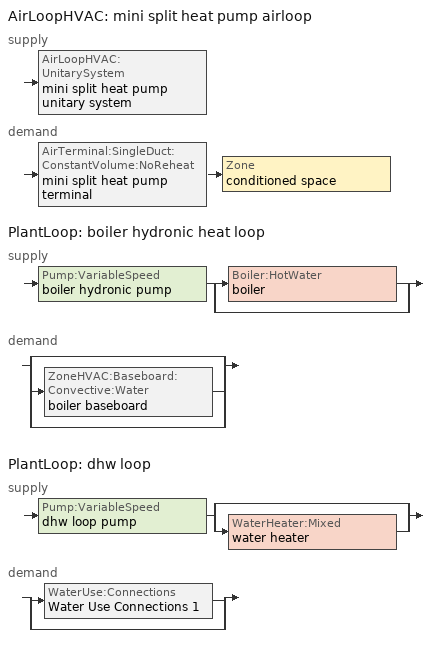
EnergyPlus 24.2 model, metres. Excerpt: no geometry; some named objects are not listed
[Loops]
AirLoopHVAC 'mini split heat pump airloop'
 supply: AirLoopHVAC:UnitarySystem 'mini split heat pump unitary system'
 demand: AirTerminal:SingleDuct:ConstantVolume:NoReheat 'mini split heat pump terminal' > Zone 'conditioned space'
PlantLoop 'boiler hydronic heat loop'
 supply: Pump:VariableSpeed 'boiler hydronic pump' > split
  | Boiler:HotWater 'boiler'
  | bypass
 demand: split
  | bypass
  | ZoneHVAC:Baseboard:Convective:Water 'boiler baseboard'
  | bypass
PlantLoop 'dhw loop'
 supply: Pump:VariableSpeed 'dhw loop pump' > split
  | bypass
  | WaterHeater:Mixed 'water heater'
 demand: split
  | WaterUse:Connections 'Water Use Connections 1'
  | bypass
[ZoneControl:Thermostat]
conditioned space Thermostat: Zone or ZoneList=conditioned space; Control Type Schedule=conditioned space Thermostat Schedule; Control 1=conditioned space temperature setpoint; Temperature Difference Between Cutout And Setpoint {deltaC}=0
[ThermostatSetpoint:DualSetpoint]
conditioned space temperature setpoint: Heating Setpoint Temperature Schedule=heating setpoint; Cooling Setpoint Temperature Schedule=cooling setpoint
[AirLoopHVAC:UnitarySystem] Control Type=Load; Controlling Zone or Thermostat Location=conditioned space; Dehumidification Control Type=None; Availability Schedule=Always On Discrete; Fan Placement=BlowThrough; DX Heating Coil Sizing Ratio=1; Use DOAS DX Cooling Coil=No; Minimum Supply Air Temperature {C}=2; Latent Load Control=SensibleOnlyLoadControl; Heating Supply Air Flow Rate Method=SupplyAirFlowRate; No Load Supply Air Flow Rate Method=SupplyAirFlowRate; No Load Supply Air Flow Rate {m3/s}=0; No Load Supply Air Flow Rate Control Set To Low Speed=Yes; Maximum Supply Air Temperature {C}=48.8889; Maximum Outdoor Dry-Bulb Temperature for Supplemental Heater Operation {C}=21; Ancillary On-Cycle Electric Power {W}=0; Ancillary Off-Cycle Electric Power {W}=0
Name | Supply Fan | Supply Air Fan Operating Mode Schedule | Heating Coil | Cooling Supply Air Flow Rate Method | Heating Supply Air Flow Rate {m3/s} | Cooling Coil | Cooling Supply Air Flow Rate {m3/s} | Design Specification Multispeed Object
unit heater unitary system | unit heater supply fan | unit heater auto fan schedule | unit heater htg coil | None | 0.00141584
mini split heat pump unitary system | mini split heat pump supply fan | mini split heat pump auto fan schedule | mini split heat pump htg coil | SupplyAirFlowRate | 0.37567 | mini split heat pump clg coil | 0.37567 | Unitary System Performance Multispeed 1
[Fan:SystemModel] Availability Schedule=Always On Discrete; Speed Control Method=Discrete; Electric Power Minimum Flow Rate Fraction=0.2; Design Pressure Rise {Pa}=500; Motor Efficiency=1; Motor In Air Stream Fraction=1; Design Electric Power Consumption {W}=Autosize; Design Power Sizing Method=PowerPerFlow; Electric Power Per Unit Flow Rate Per Unit Pressure {W/((m3/s)-Pa)}=1.66667; Fan Total Efficiency=0.7; Motor Loss Radiative Fraction=0
Name | Design Maximum Air Flow Rate {m3/s} | Electric Power Per Unit Flow Rate {W/(m3/s)} | Number of Speeds | Speed Flow Fraction 1 | Speed Electric Power Fraction 1 | Speed Flow Fraction 2 | Speed Electric Power Fraction 2 | Speed Flow Fraction 3 | Speed Electric Power Fraction 3 | Speed Flow Fraction 4 | Speed Electric Power Fraction 4
unit heater supply fan | 0.00141584 | 1e-06 | 1 | 1 | 1
mini split heat pump supply fan | 0.462648 | 148.322 | 4 | 0.20706 | 0.00888 | 0.252 | 0.016 | 0.812 | 0.53539 | 1 | 1
[Coil:Heating:Fuel]
unit heater htg coil: Availability Schedule=Always On Discrete; Fuel Type=OtherFuel1; Burner Efficiency=0.3; Nominal Capacity {W}=0.293071; On Cycle Parasitic Electric Load {W}=0; Off Cycle Parasitic Fuel Load {W}=0
[ZoneHVAC:Baseboard:Convective:Water]
boiler baseboard: Availability Schedule=Always On Discrete; Heating Design Capacity Method=HeatingDesignCapacity; Heating Design Capacity {W}=10834.8; Heating Design Capacity Per Floor Area {W/m2}=0; Fraction of Autosized Heating Design Capacity=0.8; U-Factor Times Area Value {W/K}=780.108; Maximum Water Flow Rate {m3/s}=0.000466743; Convergence Tolerance=0.001
[AirTerminal:SingleDuct:ConstantVolume:NoReheat]
mini split heat pump terminal: Availability Schedule=Always On Discrete; Maximum Air Flow Rate {m3/s}=0.37567
[Zone equipment]
conditioned space: unit heater unitary system, boiler baseboard, mini split heat pump terminal
[AirLoopHVAC]
mini split heat pump airloop: Design Supply Air Flow Rate {m3/s}=0.37567; Design Return Air Flow Fraction of Supply Air Flow=1
[Sizing:System]
mini split heat pump airloop: Type of Load to Size On=Sensible; Design Outdoor Air Flow Rate {m3/s}=Autosize; Central Heating Maximum System Air Flow Ratio=0.3; Preheat Design Temperature {C}=7; Preheat Design Humidity Ratio {kgWater/kgDryAir}=0.008; Precool Design Temperature {C}=12.8; Precool Design Humidity Ratio {kgWater/kgDryAir}=0.008; Central Cooling Design Supply Air Temperature {C}=12.8; Central Heating Design Supply Air Temperature {C}=16.7; Type of Zone Sum to Use=NonCoincident; 100% Outdoor Air in Cooling=Yes; 100% Outdoor Air in Heating=Yes; Central Cooling Design Supply Air Humidity Ratio {kgWater/kgDryAir}=0.0085; Central Heating Design Supply Air Humidity Ratio {kgWater/kgDryAir}=0.008; Cooling Supply Air Flow Rate Method=DesignDay; Cooling Supply Air Flow Rate {m3/s}=0; Cooling Supply Air Flow Rate Per Floor Area {m3/s-m2}=0.00996765; Cooling Fraction of Autosized Cooling Supply Air Flow Rate=1; Cooling Supply Air Flow Rate Per Unit Cooling Capacity {m3/s-W}=3.94755e-05; Heating Supply Air Flow Rate Method=DesignDay; Heating Supply Air Flow Rate {m3/s}=0; Heating Supply Air Flow Rate Per Floor Area {m3/s-m2}=0.00996765; Heating Fraction of Autosized Heating Supply Air Flow Rate=1; Heating Fraction of Autosized Cooling Supply Air Flow Rate=1; Heating Supply Air Flow Rate Per Unit Heating Capacity {m3/s-W}=3.15882e-05; System Outdoor Air Method=ZoneSum; Zone Maximum Outdoor Air Fraction=1; Cooling Design Capacity Method=CoolingDesignCapacity; Cooling Design Capacity {W}=Autosize; Cooling Design Capacity Per Floor Area {W/m2}=234.7; Fraction of Autosized Cooling Design Capacity=1; Heating Design Capacity Method=HeatingDesignCapacity; Heating Design Capacity {W}=Autosize; Heating Design Capacity Per Floor Area {W/m2}=157; Fraction of Autosized Heating Design Capacity=1; Central Cooling Capacity Control Method=OnOff; Occupant Diversity=Autosize
[AvailabilityManager:Scheduled]
mini split heat pump airloop Availability Manager: Schedule=Always On Discrete
[Coil:Heating:DX:MultiSpeed]
mini split heat pump htg coil: Availability Schedule=Always On Discrete; Minimum Outdoor Dry-Bulb Temperature for Compressor Operation {C}=-15; Crankcase Heater Capacity {W}=50; Maximum Outdoor Dry-Bulb Temperature for Crankcase Heater Operation {C}=10; Defrost Energy Input Ratio Function of Temperature Curve=Defrosteir; Maximum Outdoor Dry-Bulb Temperature for Defrost Operation {C}=4.44444; Defrost Strategy=ReverseCycle; Defrost Control=Timed; Defrost Time Period Fraction=0.058333; Resistive Defrost Heater Capacity {W}=AutoSize; Apply Part Load Fraction to Speeds Greater than 1=No; Fuel Type=Electricity; Region number for Calculating HSPF=4; Number of Speeds=2; Speed Gross Rated Heating Capacity 1 {W}=2171.32; Speed Gross Rated Heating COP 1 {W/W}=4.56431; Speed Rated Air Flow Rate 1 {m3/s}=0.116612; Speed Rated Supply Air Fan Power Per Volume Flow Rate 2017 1 {W/(m3/s)}=773.3; Speed Rated Supply Air Fan Power Per Volume Flow Rate 2023 1 {W/(m3/s)}=934.4; Speed Heating Capacity Function of Temperature Curve Name 1=Heat-CAP-fT1; Speed Heating Capacity Function of Flow Fraction Curve Name 1=Heat-CAP-fFF1; Speed Energy Input Ratio Function of Temperature Curve Name 1=Heat-EIR-fT1; Speed Energy Input Ratio Function of Flow Fraction Curve Name 1=Heat-EIR-fFF1; Speed Part Load Fraction Correlation Curve Name 1=Heat-PLF-fPLR1; Speed Rated Waste Heat Fraction of Power Input 1=0.2; Speed Waste Heat Function of Temperature Curve Name 1=ConstantBiquadratic 1; Speed Gross Rated Heating Capacity 2 {W}=8552.05; Speed Gross Rated Heating COP 2 {W/W}=3.22472; Speed Rated Air Flow Rate 2 {m3/s}=0.462744; Speed Rated Supply Air Fan Power Per Volume Flow Rate 2017 2 {W/(m3/s)}=773.3; Speed Rated Supply Air Fan Power Per Volume Flow Rate 2023 2 {W/(m3/s)}=934.4; Speed Heating Capacity Function of Temperature Curve Name 2=Heat-CAP-fT2; Speed Heating Capacity Function of Flow Fraction Curve Name 2=Heat-CAP-fFF2; Speed Energy Input Ratio Function of Temperature Curve Name 2=Heat-EIR-fT2; Speed Energy Input Ratio Function of Flow Fraction Curve Name 2=Heat-EIR-fFF2; Speed Part Load Fraction Correlation Curve Name 2=Heat-PLF-fPLR2; Speed Rated Waste Heat Fraction of Power Input 2=0.2; Speed Waste Heat Function of Temperature Curve Name 2=ConstantBiquadratic 1
[Coil:Cooling:DX:MultiSpeed]
mini split heat pump clg coil: Availability Schedule=Always On Discrete; Condenser Type=AirCooled; Minimum Outdoor Dry-Bulb Temperature for Compressor Operation {C}=-25; Apply Part Load Fraction to Speeds Greater than 1=No; Apply Latent Degradation to Speeds Greater than 1=No; Crankcase Heater Capacity {W}=50; Maximum Outdoor Dry-Bulb Temperature for Crankcase Heater Operation {C}=10; Basin Heater Capacity {W/K}=0; Basin Heater Setpoint Temperature {C}=2; Fuel Type=Electricity; Number of Speeds=2; Speed Gross Rated Total Cooling Capacity 1 {W}=1785.62; Speed Gross Rated Sensible Heat Ratio 1=0.806404; Speed Gross Rated Cooling COP 1 {W/W}=4.53295; Speed Rated Air Flow Rate 1 {m3/s}=0.0958163; Speed Rated Evaporator Fan Power Per Volume Flow Rate 2017 1 {W/(m3/s)}=773.3; Speed Rated Evaporator Fan Power Per Volume Flow Rate 2023 1 {W/(m3/s)}=934.4; Speed Total Cooling Capacity Function of Temperature Curve Name 1=Cool-CAP-fT1; Speed Total Cooling Capacity Function of Flow Fraction Curve Name 1=Cool-CAP-fFF1; Speed Energy Input Ratio Function of Temperature Curve Name 1=Cool-EIR-fT1; Speed Energy Input Ratio Function of Flow Fraction Curve Name 1=Cool-EIR-fFF1; Speed Part Load Fraction Correlation Curve Name 1=Cool-PLF-fPLR1; Speed Nominal Time for Condensate Removal to Begin 1 {s}=1000; Speed Ratio of Initial Moisture Evaporation Rate and Steady State Latent Capacity 1=1.5; Speed Maximum Cycling Rate 1 {cycles/hr}=3; Speed Latent Capacity Time Constant 1 {s}=45; Speed Rated Waste Heat Fraction of Power Input 1=0.2; Speed Waste Heat Function of Temperature Curve Name 1=ConstantBiquadratic; Speed Evaporative Condenser Effectiveness 1=0.9; Speed Evaporative Condenser Air Flow Rate 1 {m3/s}=AutoSize; Speed Rated Evaporative Condenser Pump Power Consumption 1 {W}=AutoSize; Speed Gross Rated Total Cooling Capacity 2 {W}=7036.75; Speed Gross Rated Sensible Heat Ratio 2=0.759942; Speed Gross Rated Cooling COP 2 {W/W}=3.26937; Speed Rated Air Flow Rate 2 {m3/s}=0.375749; Speed Rated Evaporator Fan Power Per Volume Flow Rate 2017 2 {W/(m3/s)}=773.3; Speed Rated Evaporator Fan Power Per Volume Flow Rate 2023 2 {W/(m3/s)}=934.4; Speed Total Cooling Capacity Function of Temperature Curve Name 2=Cool-CAP-fT2; Speed Total Cooling Capacity Function of Flow Fraction Curve Name 2=Cool-CAP-fFF2; Speed Energy Input Ratio Function of Temperature Curve Name 2=Cool-EIR-fT2; Speed Energy Input Ratio Function of Flow Fraction Curve Name 2=Cool-EIR-fFF2; Speed Part Load Fraction Correlation Curve Name 2=Cool-PLF-fPLR2; Speed Nominal Time for Condensate Removal to Begin 2 {s}=1000; Speed Ratio of Initial Moisture Evaporation Rate and Steady State Latent Capacity 2=1.5; Speed Maximum Cycling Rate 2 {cycles/hr}=3; Speed Latent Capacity Time Constant 2 {s}=45; Speed Rated Waste Heat Fraction of Power Input 2=0.2; Speed Waste Heat Function of Temperature Curve Name 2=ConstantBiquadratic; Speed Evaporative Condenser Effectiveness 2=0.9; Speed Evaporative Condenser Air Flow Rate 2 {m3/s}=AutoSize; Speed Rated Evaporative Condenser Pump Power Consumption 2 {W}=AutoSize
[UnitarySystemPerformance:Multispeed]
Unitary System Performance Multispeed 1: Number of Speeds for Heating=2; Number of Speeds for Cooling=2; Single Mode Operation=No; No Load Supply Air Flow Rate Ratio=1; Heating Speed Supply Air Flow Ratio 1=0.310345; Cooling Speed Supply Air Flow Ratio 1=0.255; Heating Speed Supply Air Flow Ratio 2=1.23153; Cooling Speed Supply Air Flow Ratio 2=1
[PlantLoop] Fluid Type=Water; Maximum Loop Temperature {C}=100; Minimum Loop Temperature {C}=0; Minimum Loop Flow Rate {m3/s}=0; Load Distribution Scheme=Optimal; Plant Loop Demand Calculation Scheme=SingleSetpoint; Common Pipe Simulation=None
Name | Plant Equipment Operation Scheme | Maximum Loop Flow Rate {m3/s} | Plant Loop Volume {m3}
boiler hydronic heat loop | boiler hydronic heat loop Operation Schemes | Autosize | Autocalculate
dhw loop | dhw loop Operation Schemes | 0.01 | 0.003
[Sizing:Plant] Loop Type=Heating; Sizing Option=NonCoincident; Zone Timesteps in Averaging Window=1; Coincident Sizing Factor Mode=None
Name | Design Loop Exit Temperature {C} | Loop Design Temperature Difference {deltaC}
boiler hydronic heat loop | 82.2222 | 11.1111
dhw loop | 56 | 5.55556
[Pump:VariableSpeed] Motor Efficiency=0.85; Fraction of Motor Inefficiencies to Fluid Stream=0; Coefficient 1 of the Part Load Performance Curve=0; Coefficient 2 of the Part Load Performance Curve=1; Coefficient 3 of the Part Load Performance Curve=0; Coefficient 4 of the Part Load Performance Curve=0; Design Minimum Flow Rate {m3/s}=0; Pump Control Type=Intermittent; Skin Loss Radiative Fraction=0.5; Design Power Sizing Method=PowerPerFlowPerPressure; Design Electric Power per Unit Flow Rate {W/(m3/s)}=348701.1; Design Shaft Power per Unit Flow Rate per Unit Head {W/((m3/s)-Pa)}=1.28205; Design Minimum Flow Rate Fraction=0
Name | Design Maximum Flow Rate {m3/s} | Design Pump Head {Pa} | Design Power Consumption {W}
boiler hydronic pump | 3.75e-05 | 20000 | 1
dhw loop pump | 0.01 | 1 | 0
[Boiler:HotWater]
boiler: Fuel Type=FuelOilNo2; Nominal Capacity {W}=10834.8; Nominal Thermal Efficiency=0.83; Efficiency Curve Temperature Evaluation Variable=LeavingBoiler; Normalized Boiler Efficiency Curve=NonCondensingBoilerEff; Design Water Flow Rate {m3/s}=Autosize; Minimum Part Load Ratio=0; Maximum Part Load Ratio=1; Optimum Part Load Ratio=1; Water Outlet Upper Temperature Limit {C}=99.9; Boiler Flow Mode=LeavingSetpointModulated; On Cycle Parasitic Electric Load {W}=0; Sizing Factor=1; Off Cycle Parasitic Fuel Load {W}=0
[SetpointManager:Scheduled] Control Variable=Temperature
Name | Schedule
boiler hydronic heat loop setpoint manager | boiler hydronic heat supply setpoint
Setpoint Manager Scheduled 1 | dhw temp
[PlantEquipmentOperationSchemes] Control Scheme Object Type 1=PlantEquipmentOperation:HeatingLoad; Control Scheme Schedule Name 1=Always On Discrete
Name | Control Scheme Name 1
boiler hydronic heat loop Operation Schemes | boiler hydronic heat loop Heating Operation Scheme
dhw loop Operation Schemes | dhw loop Heating Operation Scheme
[PlantEquipmentOperation:HeatingLoad] Load Range Lower Limit 1 {W}=0; Load Range Upper Limit 1 {W}=1000000000
Name | Range Equipment List Name 1
boiler hydronic heat loop Heating Operation Scheme | boiler hydronic heat loop Heating Equipment List
dhw loop Heating Operation Scheme | dhw loop Heating Equipment List
[PlantEquipmentList]
boiler hydronic heat loop Heating Equipment List: Boiler:HotWater, boiler
dhw loop Heating Equipment List: WaterHeater:Mixed, water heater
[WaterHeater:Mixed]
water heater: Tank Volume {m3}=0.107884; Setpoint Temperature Schedule=water heater setpoint; Deadband Temperature Difference {deltaC}=2; Maximum Temperature Limit {C}=99; Heater Control Type=Cycle; Heater Maximum Capacity {W}=10550.6; Heater Minimum Capacity {W}=0; Heater Ignition Minimum Flow Rate {m3/s}=0; Heater Ignition Delay {s}=0; Heater Fuel Type=FuelOilNo2; Heater Thermal Efficiency=0.763734; Off Cycle Parasitic Fuel Consumption Rate {W}=0; Off Cycle Parasitic Fuel Type=Electricity; Off Cycle Parasitic Heat Fraction to Tank=0; On Cycle Parasitic Fuel Consumption Rate {W}=0; On Cycle Parasitic Fuel Type=Electricity; On Cycle Parasitic Heat Fraction to Tank=0; Ambient Temperature Indicator=Zone; Ambient Temperature Zone=conditioned space; Off Cycle Loss Coefficient to Ambient Temperature {W/K}=5.5578; Off Cycle Loss Fraction to Zone=0.64; On Cycle Loss Coefficient to Ambient Temperature {W/K}=5.5578; On Cycle Loss Fraction to Zone=1; Use Side Effectiveness=1; Source Side Effectiveness=1; Use Side Design Flow Rate {m3/s}=Autosize; Source Side Design Flow Rate {m3/s}=Autosize; Indirect Water Heating Recovery Time {hr}=1.5; Source Side Flow Control Mode=IndirectHeatPrimarySetpoint
[WaterHeater:Sizing]
water heater: Design Mode=PeakDraw; Time Storage Can Meet Peak Draw {hr}=0.538503; Time for Tank Recovery {hr}=0; Nominal Tank Volume for Autosizing Plant Connections {m3}=1
[WaterUse:Connections]
Water Use Connections 1: Drain Water Heat Exchanger Type=None; Drain Water Heat Exchanger Destination=Plant; Water Use Equipment Name 1=dhw fixtures; Water Use Equipment Name 2=dhw distribution waste; Water Use Equipment Name 3=clothes washer; Water Use Equipment Name 4=dishwasher
[WaterUse:Equipment]
Name | Peak Flow Rate {m3/s} | Flow Rate Fraction Schedule | Target Temperature Schedule
dhw fixtures | 4.46098e-06 | dhw fixtures schedule | mixed water temperature schedule
dhw distribution waste | 1.35238e-06 | dhw fixtures schedule | mixed water temperature schedule
clothes washer | 9.69919e-07 | clothes washer schedule
dishwasher | 2.90872e-07 | dishwasher schedule
[EnergyManagementSystem:GlobalVariable]
infil_program_Qfan
infil_program_Qinf
mini_split_heat_pump_airloop_Fan_RTF
natural_vent_program_Qnv
natural_vent_program_Qwhf
[EnergyManagementSystem:InternalVariable]
Name | Internal Data Index Key | Internal Data Type
boiler_hydronic_pump_rated_mfr | boiler hydronic pump | Pump Maximum Mass Flow Rate
mini_split_heat_pump_airloop_max_sup_fan_mfr | mini split heat pump supply fan | Fan Maximum Mass Flow Rate
[EnergyManagementSystem:Sensor]
Name | Output:Variable or Output:Meter Index Key | Output:Variable or Output:Meter
airflow_gain | infil flow | Infiltration Sensible Heat Gain Energy
airflow_gain_1 | natural vent flow | Infiltration Sensible Heat Gain Energy
airflow_gain_2 | whole house fan flow | Infiltration Sensible Heat Gain Energy
airflow_loss | infil flow | Infiltration Sensible Heat Loss Energy
airflow_loss_1 | natural vent flow | Infiltration Sensible Heat Loss Energy
airflow_loss_2 | whole house fan flow | Infiltration Sensible Heat Loss Energy
boiler_baseboard_s | boiler baseboard | Baseboard Total Heating Energy
boiler_hydronic_pump_mfr_s | boiler hydronic pump | Pump Mass Flow Rate
boiler_hydronic_pump_s | boiler hydronic pump | Pump Electricity Energy
boiler_plr_s | boiler | Boiler Part Load Ratio
clg_load_cond |  | Cooling:EnergyTransfer:Zone:CONDITIONED SPACE
clg_sp_s; clg_sp_s_1 | cooling setpoint | Schedule Value
clothes_dryer_exhaust_0_sch_s | clothes dryer exhaust 0 schedule | Schedule Value
conditioned_space_clg_unmet_s | conditioned space | Zone Cooling Setpoint Not Met Time
conditioned_space_htg_unmet_s | conditioned space | Zone Heating Setpoint Not Met Time
cool_season | cooling season schedule | Schedule Value
dhw_loss | water heater | Water Heater Heat Loss Energy
dhw_rtf | water heater | Water Heater Runtime Fraction
fridge_tin_s; tin_s; tin_s_1 | conditioned space | Zone Mean Air Temperature
htg_load_cond |  | Heating:EnergyTransfer:Zone:CONDITIONED SPACE
htg_sp_s; htg_sp_s_1 | heating setpoint | Schedule Value
ig_ee_conv | clothes dryer | Electric Equipment Convective Heating Energy
ig_ee_conv_1 | clothes washer | Electric Equipment Convective Heating Energy
ig_ee_conv_2 | cooking range | Electric Equipment Convective Heating Energy
ig_ee_conv_3 | dishwasher | Electric Equipment Convective Heating Energy
ig_ee_conv_4 | fridge | Electric Equipment Convective Heating Energy
ig_ee_conv_5 | misc plug loads | Electric Equipment Convective Heating Energy
ig_ee_conv_6 | whole house fan | Electric Equipment Convective Heating Energy
ig_ee_rad | clothes dryer | Electric Equipment Radiant Heating Energy
ig_ee_rad_1 | clothes washer | Electric Equipment Radiant Heating Energy
ig_ee_rad_2 | cooking range | Electric Equipment Radiant Heating Energy
ig_ee_rad_3 | dishwasher | Electric Equipment Radiant Heating Energy
ig_ee_rad_4 | fridge | Electric Equipment Radiant Heating Energy
ig_ee_rad_5 | misc plug loads | Electric Equipment Radiant Heating Energy
ig_ee_rad_6 | whole house fan | Electric Equipment Radiant Heating Energy
ig_lgt_conv | interior lighting | Lights Convective Heating Energy
ig_lgt_rad | interior lighting | Lights Radiant Heating Energy
ig_lgt_vis | interior lighting | Lights Visible Radiation Heating Energy
ig_oe_conv | clothes dryer 1 | Other Equipment Convective Heating Energy
ig_oe_conv_1 | cooking range 1 | Other Equipment Convective Heating Energy
ig_oe_conv_2 | general water use latent | Other Equipment Convective Heating Energy
ig_oe_conv_3 | general water use sensible | Other Equipment Convective Heating Energy
ig_oe_conv_4 | water heater energy adjustment1 | Other Equipment Convective Heating Energy
ig_oe_rad | clothes dryer 1 | Other Equipment Radiant Heating Energy
ig_oe_rad_1 | cooking range 1 | Other Equipment Radiant Heating Energy
ig_oe_rad_2 | general water use latent | Other Equipment Radiant Heating Energy
ig_oe_rad_3 | general water use sensible | Other Equipment Radiant Heating Energy
ig_oe_rad_4 | water heater energy adjustment1 | Other Equipment Radiant Heating Energy
ig_ppl_conv | occupants | People Convective Heating Energy
ig_ppl_rad | occupants | People Radiant Heating Energy
im_conv | furniture mass conditioned space 1 | Surface Inside Face Convection Heat Gain Energy
im_conv_1 | partition wall mass | Surface Inside Face Convection Heat Gain Energy
im_ig | furniture mass conditioned space 1 | Surface Inside Face Internal Gains Radiation Heat Gain Energy
im_ig_1 | partition wall mass | Surface Inside Face Internal Gains Radiation Heat Gain Energy
im_lgt | furniture mass conditioned space 1 | Surface Inside Face Lights Radiation Heat Gain Energy
im_lgt_1 | partition wall mass | Surface Inside Face Lights Radiation Heat Gain Energy
im_sol | furniture mass conditioned space 1 | Surface Inside Face Solar Radiation Heat Gain Energy
im_sol_1 | partition wall mass | Surface Inside Face Solar Radiation Heat Gain Energy
im_surf | furniture mass conditioned space 1 | Surface Inside Face Net Surface Thermal Radiation Heat Gain Energy
im_surf_1 | partition wall mass | Surface Inside Face Net Surface Thermal Radiation Heat Gain Energy
mini_split_heat_pump_airloop_Fan_RTF_s | mini split heat pump supply fan | Fan Runtime Fraction Speed 1
mini_split_heat_pump_airloop_Fan_RTF_s_1 | mini split heat pump supply fan | Fan Runtime Fraction Speed 2
mini_split_heat_pump_airloop_Fan_RTF_s_2 | mini split heat pump supply fan | Fan Runtime Fraction Speed 3
mini_split_heat_pump_airloop_Fan_RTF_s_3 | mini split heat pump supply fan | Fan Runtime Fraction Speed 4
mini_split_heat_pump_clg_coil_s | mini split heat pump clg coil | Cooling Coil Total Cooling Energy
mini_split_heat_pump_htg_coil_s | mini split heat pump htg coil | Heating Coil Heating Energy
mini_split_heat_pump_supply_fan_s | mini split heat pump supply fan | Fan Electricity Energy
mv_conv | mech vent house fan | Electric Equipment Convective Heating Energy
mv_conv_1 | mech vent house fan cfis | Electric Equipment Convective Heating Energy
mv_conv_2 | mech vent house fan latent load | Other Equipment Convective Heating Energy
mv_conv_3 | mech vent house fan sensible load | Other Equipment Convective Heating Energy
mv_rad | mech vent house fan | Electric Equipment Radiant Heating Energy
mv_rad_1 | mech vent house fan cfis | Electric Equipment Radiant Heating Energy
mv_rad_2 | mech vent house fan latent load | Other Equipment Radiant Heating Energy
mv_rad_3 | mech vent house fan sensible load | Other Equipment Radiant Heating Energy
natural_vent_s | natural vent schedule | Schedule Value
out_pb_s |  | Site Outdoor Air Barometric Pressure
out_wt_s |  | Site Outdoor Air Humidity Ratio
site_vw_s |  | Site Wind Speed
ss_back_out | Window1 | Surface Window Shortwave from Zone Back Out Window Heat Transfer Rate
ss_back_out_1 | Window10 | Surface Window Shortwave from Zone Back Out Window Heat Transfer Rate
ss_back_out_10 | Window2 | Surface Window Shortwave from Zone Back Out Window Heat Transfer Rate
ss_back_out_11 | Window3 | Surface Window Shortwave from Zone Back Out Window Heat Transfer Rate
ss_back_out_12 | Window4 | Surface Window Shortwave from Zone Back Out Window Heat Transfer Rate
ss_back_out_13 | Window6 | Surface Window Shortwave from Zone Back Out Window Heat Transfer Rate
ss_back_out_14 | Window7 | Surface Window Shortwave from Zone Back Out Window Heat Transfer Rate
ss_back_out_15 | Window9 | Surface Window Shortwave from Zone Back Out Window Heat Transfer Rate
ss_back_out_2 | Window11 | Surface Window Shortwave from Zone Back Out Window Heat Transfer Rate
ss_back_out_3 | Window12 | Surface Window Shortwave from Zone Back Out Window Heat Transfer Rate
ss_back_out_4 | Window13 | Surface Window Shortwave from Zone Back Out Window Heat Transfer Rate
ss_back_out_5 | Window14 | Surface Window Shortwave from Zone Back Out Window Heat Transfer Rate
ss_back_out_6 | Window15 | Surface Window Shortwave from Zone Back Out Window Heat Transfer Rate
ss_back_out_7 | Window16 | Surface Window Shortwave from Zone Back Out Window Heat Transfer Rate
ss_back_out_8 | Window17 | Surface Window Shortwave from Zone Back Out Window Heat Transfer Rate
ss_back_out_9 | Window19 | Surface Window Shortwave from Zone Back Out Window Heat Transfer Rate
ss_conv | Door1 | Surface Inside Face Convection Heat Gain Energy
ss_conv_1 | Window1 | Surface Inside Face Convection Heat Gain Energy
ss_conv_10 | Window19 | Surface Inside Face Convection Heat Gain Energy
ss_conv_11 | Window2 | Surface Inside Face Convection Heat Gain Energy
ss_conv_12 | Window3 | Surface Inside Face Convection Heat Gain Energy
ss_conv_13 | Window4 | Surface Inside Face Convection Heat Gain Energy
ss_conv_14 | Window6 | Surface Inside Face Convection Heat Gain Energy
ss_conv_15 | Window7 | Surface Inside Face Convection Heat Gain Energy
ss_conv_16 | Window9 | Surface Inside Face Convection Heat Gain Energy
ss_conv_2 | Window10 | Surface Inside Face Convection Heat Gain Energy
ss_conv_3 | Window11 | Surface Inside Face Convection Heat Gain Energy
ss_conv_4 | Window12 | Surface Inside Face Convection Heat Gain Energy
ss_conv_5 | Window13 | Surface Inside Face Convection Heat Gain Energy
ss_conv_6 | Window14 | Surface Inside Face Convection Heat Gain Energy
ss_conv_7 | Window15 | Surface Inside Face Convection Heat Gain Energy
ss_conv_8 | Window16 | Surface Inside Face Convection Heat Gain Energy
ss_conv_9 | Window17 | Surface Inside Face Convection Heat Gain Energy
ss_ig | Door1 | Surface Inside Face Internal Gains Radiation Heat Gain Energy
ss_ig_1 | Window1 | Surface Inside Face Internal Gains Radiation Heat Gain Energy
ss_ig_10 | Window19 | Surface Inside Face Internal Gains Radiation Heat Gain Energy
ss_ig_11 | Window2 | Surface Inside Face Internal Gains Radiation Heat Gain Energy
ss_ig_12 | Window3 | Surface Inside Face Internal Gains Radiation Heat Gain Energy
ss_ig_13 | Window4 | Surface Inside Face Internal Gains Radiation Heat Gain Energy
ss_ig_14 | Window6 | Surface Inside Face Internal Gains Radiation Heat Gain Energy
ss_ig_15 | Window7 | Surface Inside Face Internal Gains Radiation Heat Gain Energy
ss_ig_16 | Window9 | Surface Inside Face Internal Gains Radiation Heat Gain Energy
ss_ig_2 | Window10 | Surface Inside Face Internal Gains Radiation Heat Gain Energy
ss_ig_3 | Window11 | Surface Inside Face Internal Gains Radiation Heat Gain Energy
ss_ig_4 | Window12 | Surface Inside Face Internal Gains Radiation Heat Gain Energy
ss_ig_5 | Window13 | Surface Inside Face Internal Gains Radiation Heat Gain Energy
ss_ig_6 | Window14 | Surface Inside Face Internal Gains Radiation Heat Gain Energy
ss_ig_7 | Window15 | Surface Inside Face Internal Gains Radiation Heat Gain Energy
ss_ig_8 | Window16 | Surface Inside Face Internal Gains Radiation Heat Gain Energy
ss_ig_9 | Window17 | Surface Inside Face Internal Gains Radiation Heat Gain Energy
ss_lgt | Door1 | Surface Inside Face Lights Radiation Heat Gain Energy
ss_sol | Door1 | Surface Inside Face Solar Radiation Heat Gain Energy
ss_surf | Door1 | Surface Inside Face Net Surface Thermal Radiation Heat Gain Energy
ss_surf_1 | Window1 | Surface Inside Face Net Surface Thermal Radiation Heat Gain Energy
ss_surf_10 | Window19 | Surface Inside Face Net Surface Thermal Radiation Heat Gain Energy
ss_surf_11 | Window2 | Surface Inside Face Net Surface Thermal Radiation Heat Gain Energy
ss_surf_12 | Window3 | Surface Inside Face Net Surface Thermal Radiation Heat Gain Energy
ss_surf_13 | Window4 | Surface Inside Face Net Surface Thermal Radiation Heat Gain Energy
ss_surf_14 | Window6 | Surface Inside Face Net Surface Thermal Radiation Heat Gain Energy
ss_surf_15 | Window7 | Surface Inside Face Net Surface Thermal Radiation Heat Gain Energy
ss_surf_16 | Window9 | Surface Inside Face Net Surface Thermal Radiation Heat Gain Energy
ss_surf_2 | Window10 | Surface Inside Face Net Surface Thermal Radiation Heat Gain Energy
ss_surf_3 | Window11 | Surface Inside Face Net Surface Thermal Radiation Heat Gain Energy
ss_surf_4 | Window12 | Surface Inside Face Net Surface Thermal Radiation Heat Gain Energy
ss_surf_5 | Window13 | Surface Inside Face Net Surface Thermal Radiation Heat Gain Energy
ss_surf_6 | Window14 | Surface Inside Face Net Surface Thermal Radiation Heat Gain Energy
ss_surf_7 | Window15 | Surface Inside Face Net Surface Thermal Radiation Heat Gain Energy
ss_surf_8 | Window16 | Surface Inside Face Net Surface Thermal Radiation Heat Gain Energy
ss_surf_9 | Window17 | Surface Inside Face Net Surface Thermal Radiation Heat Gain Energy
ss_trans_in | Window1 | Surface Window Transmitted Solar Radiation Rate
ss_trans_in_1 | Window10 | Surface Window Transmitted Solar Radiation Rate
ss_trans_in_10 | Window2 | Surface Window Transmitted Solar Radiation Rate
ss_trans_in_11 | Window3 | Surface Window Transmitted Solar Radiation Rate
ss_trans_in_12 | Window4 | Surface Window Transmitted Solar Radiation Rate
ss_trans_in_13 | Window6 | Surface Window Transmitted Solar Radiation Rate
ss_trans_in_14 | Window7 | Surface Window Transmitted Solar Radiation Rate
ss_trans_in_15 | Window9 | Surface Window Transmitted Solar Radiation Rate
ss_trans_in_2 | Window11 | Surface Window Transmitted Solar Radiation Rate
ss_trans_in_3 | Window12 | Surface Window Transmitted Solar Radiation Rate
ss_trans_in_4 | Window13 | Surface Window Transmitted Solar Radiation Rate
ss_trans_in_5 | Window14 | Surface Window Transmitted Solar Radiation Rate
ss_trans_in_6 | Window15 | Surface Window Transmitted Solar Radiation Rate
ss_trans_in_7 | Window16 | Surface Window Transmitted Solar Radiation Rate
ss_trans_in_8 | Window17 | Surface Window Transmitted Solar Radiation Rate
ss_trans_in_9 | Window19 | Surface Window Transmitted Solar Radiation Rate
ss_trans_out | Window1 | Surface Inside Face Initial Transmitted Diffuse Transmitted Out Window Solar Radiation Rate
ss_trans_out_1 | Window10 | Surface Inside Face Initial Transmitted Diffuse Transmitted Out Window Solar Radiation Rate
ss_trans_out_10 | Window2 | Surface Inside Face Initial Transmitted Diffuse Transmitted Out Window Solar Radiation Rate
ss_trans_out_11 | Window3 | Surface Inside Face Initial Transmitted Diffuse Transmitted Out Window Solar Radiation Rate
ss_trans_out_12 | Window4 | Surface Inside Face Initial Transmitted Diffuse Transmitted Out Window Solar Radiation Rate
ss_trans_out_13 | Window6 | Surface Inside Face Initial Transmitted Diffuse Transmitted Out Window Solar Radiation Rate
ss_trans_out_14 | Window7 | Surface Inside Face Initial Transmitted Diffuse Transmitted Out Window Solar Radiation Rate
ss_trans_out_15 | Window9 | Surface Inside Face Initial Transmitted Diffuse Transmitted Out Window Solar Radiation Rate
ss_trans_out_2 | Window11 | Surface Inside Face Initial Transmitted Diffuse Transmitted Out Window Solar Radiation Rate
ss_trans_out_3 | Window12 | Surface Inside Face Initial Transmitted Diffuse Transmitted Out Window Solar Radiation Rate
ss_trans_out_4 | Window13 | Surface Inside Face Initial Transmitted Diffuse Transmitted Out Window Solar Radiation Rate
ss_trans_out_5 | Window14 | Surface Inside Face Initial Transmitted Diffuse Transmitted Out Window Solar Radiation Rate
ss_trans_out_6 | Window15 | Surface Inside Face Initial Transmitted Diffuse Transmitted Out Window Solar Radiation Rate
ss_trans_out_7 | Window16 | Surface Inside Face Initial Transmitted Diffuse Transmitted Out Window Solar Radiation Rate
ss_trans_out_8 | Window17 | Surface Inside Face Initial Transmitted Diffuse Transmitted Out Window Solar Radiation Rate
ss_trans_out_9 | Window19 | Surface Inside Face Initial Transmitted Diffuse Transmitted Out Window Solar Radiation Rate
s_conv | Floor1 | Surface Inside Face Convection Heat Gain Energy
s_conv_1 | Floor2 | Surface Inside Face Convection Heat Gain Energy
s_conv_10 | RimJoist2:180 | Surface Inside Face Convection Heat Gain Energy
s_conv_11 | RimJoist2:270 | Surface Inside Face Convection Heat Gain Energy
s_conv_12 | RimJoist2:90 | Surface Inside Face Convection Heat Gain Energy
s_conv_13 | RimJoist3:0 | Surface Inside Face Convection Heat Gain Energy
s_conv_14 | RimJoist3:180 | Surface Inside Face Convection Heat Gain Energy
s_conv_15 | RimJoist3:270 | Surface Inside Face Convection Heat Gain Energy
s_conv_16 | RimJoist3:90 | Surface Inside Face Convection Heat Gain Energy
s_conv_17 | RimJoist4:0 | Surface Inside Face Convection Heat Gain Energy
s_conv_18 | RimJoist4:180 | Surface Inside Face Convection Heat Gain Energy
s_conv_19 | RimJoist4:270 | Surface Inside Face Convection Heat Gain Energy
s_conv_2 | FoundationWall1 | Surface Inside Face Convection Heat Gain Energy
s_conv_20 | RimJoist4:90 | Surface Inside Face Convection Heat Gain Energy
s_conv_21 | RimJoist5:0 | Surface Inside Face Convection Heat Gain Energy
s_conv_22 | RimJoist5:180 | Surface Inside Face Convection Heat Gain Energy
s_conv_23 | RimJoist5:270 | Surface Inside Face Convection Heat Gain Energy
s_conv_24 | RimJoist5:90 | Surface Inside Face Convection Heat Gain Energy
s_conv_25 | RimJoist6:0 | Surface Inside Face Convection Heat Gain Energy
s_conv_26 | RimJoist6:180 | Surface Inside Face Convection Heat Gain Energy
s_conv_27 | RimJoist6:270 | Surface Inside Face Convection Heat Gain Energy
s_conv_28 | RimJoist6:90 | Surface Inside Face Convection Heat Gain Energy
s_conv_29 | Slab1 | Surface Inside Face Convection Heat Gain Energy
s_conv_3 | inferred conditioned ceiling | Surface Inside Face Convection Heat Gain Energy
s_conv_30 | Wall1:0 | Surface Inside Face Convection Heat Gain Energy
s_conv_31 | Wall1:180 | Surface Inside Face Convection Heat Gain Energy
s_conv_32 | Wall1:270 | Surface Inside Face Convection Heat Gain Energy
s_conv_33 | Wall1:90 | Surface Inside Face Convection Heat Gain Energy
s_conv_34 | Wall2:0 | Surface Inside Face Convection Heat Gain Energy
s_conv_35 | Wall2:180 | Surface Inside Face Convection Heat Gain Energy
s_conv_36 | Wall2:270 | Surface Inside Face Convection Heat Gain Energy
s_conv_37 | Wall2:90 | Surface Inside Face Convection Heat Gain Energy
s_conv_38 | Wall3:0 | Surface Inside Face Convection Heat Gain Energy
s_conv_39 | Wall3:180 | Surface Inside Face Convection Heat Gain Energy
s_conv_4 | inferred conditioned floor | Surface Inside Face Convection Heat Gain Energy
s_conv_40 | Wall3:270 | Surface Inside Face Convection Heat Gain Energy
s_conv_41 | Wall3:90 | Surface Inside Face Convection Heat Gain Energy
s_conv_42 | Wall4:0 | Surface Inside Face Convection Heat Gain Energy
s_conv_43 | Wall4:180 | Surface Inside Face Convection Heat Gain Energy
s_conv_44 | Wall4:270 | Surface Inside Face Convection Heat Gain Energy
s_conv_45 | Wall4:90 | Surface Inside Face Convection Heat Gain Energy
s_conv_5 | RimJoist1:0 | Surface Inside Face Convection Heat Gain Energy
s_conv_6 | RimJoist1:180 | Surface Inside Face Convection Heat Gain Energy
s_conv_7 | RimJoist1:270 | Surface Inside Face Convection Heat Gain Energy
s_conv_8 | RimJoist1:90 | Surface Inside Face Convection Heat Gain Energy
s_conv_9 | RimJoist2:0 | Surface Inside Face Convection Heat Gain Energy
s_ig | Floor1 | Surface Inside Face Internal Gains Radiation Heat Gain Energy
s_ig_1 | Floor2 | Surface Inside Face Internal Gains Radiation Heat Gain Energy
s_ig_10 | RimJoist2:180 | Surface Inside Face Internal Gains Radiation Heat Gain Energy
s_ig_11 | RimJoist2:270 | Surface Inside Face Internal Gains Radiation Heat Gain Energy
s_ig_12 | RimJoist2:90 | Surface Inside Face Internal Gains Radiation Heat Gain Energy
s_ig_13 | RimJoist3:0 | Surface Inside Face Internal Gains Radiation Heat Gain Energy
s_ig_14 | RimJoist3:180 | Surface Inside Face Internal Gains Radiation Heat Gain Energy
s_ig_15 | RimJoist3:270 | Surface Inside Face Internal Gains Radiation Heat Gain Energy
s_ig_16 | RimJoist3:90 | Surface Inside Face Internal Gains Radiation Heat Gain Energy
s_ig_17 | RimJoist4:0 | Surface Inside Face Internal Gains Radiation Heat Gain Energy
s_ig_18 | RimJoist4:180 | Surface Inside Face Internal Gains Radiation Heat Gain Energy
s_ig_19 | RimJoist4:270 | Surface Inside Face Internal Gains Radiation Heat Gain Energy
s_ig_2 | FoundationWall1 | Surface Inside Face Internal Gains Radiation Heat Gain Energy
s_ig_20 | RimJoist4:90 | Surface Inside Face Internal Gains Radiation Heat Gain Energy
s_ig_21 | RimJoist5:0 | Surface Inside Face Internal Gains Radiation Heat Gain Energy
s_ig_22 | RimJoist5:180 | Surface Inside Face Internal Gains Radiation Heat Gain Energy
s_ig_23 | RimJoist5:270 | Surface Inside Face Internal Gains Radiation Heat Gain Energy
s_ig_24 | RimJoist5:90 | Surface Inside Face Internal Gains Radiation Heat Gain Energy
s_ig_25 | RimJoist6:0 | Surface Inside Face Internal Gains Radiation Heat Gain Energy
s_ig_26 | RimJoist6:180 | Surface Inside Face Internal Gains Radiation Heat Gain Energy
s_ig_27 | RimJoist6:270 | Surface Inside Face Internal Gains Radiation Heat Gain Energy
s_ig_28 | RimJoist6:90 | Surface Inside Face Internal Gains Radiation Heat Gain Energy
s_ig_29 | Slab1 | Surface Inside Face Internal Gains Radiation Heat Gain Energy
s_ig_3 | inferred conditioned ceiling | Surface Inside Face Internal Gains Radiation Heat Gain Energy
s_ig_30 | Wall1:0 | Surface Inside Face Internal Gains Radiation Heat Gain Energy
s_ig_31 | Wall1:180 | Surface Inside Face Internal Gains Radiation Heat Gain Energy
s_ig_32 | Wall1:270 | Surface Inside Face Internal Gains Radiation Heat Gain Energy
s_ig_33 | Wall1:90 | Surface Inside Face Internal Gains Radiation Heat Gain Energy
s_ig_34 | Wall2:0 | Surface Inside Face Internal Gains Radiation Heat Gain Energy
s_ig_35 | Wall2:180 | Surface Inside Face Internal Gains Radiation Heat Gain Energy
s_ig_36 | Wall2:270 | Surface Inside Face Internal Gains Radiation Heat Gain Energy
s_ig_37 | Wall2:90 | Surface Inside Face Internal Gains Radiation Heat Gain Energy
s_ig_38 | Wall3:0 | Surface Inside Face Internal Gains Radiation Heat Gain Energy
s_ig_39 | Wall3:180 | Surface Inside Face Internal Gains Radiation Heat Gain Energy
s_ig_4 | inferred conditioned floor | Surface Inside Face Internal Gains Radiation Heat Gain Energy
s_ig_40 | Wall3:270 | Surface Inside Face Internal Gains Radiation Heat Gain Energy
s_ig_41 | Wall3:90 | Surface Inside Face Internal Gains Radiation Heat Gain Energy
s_ig_42 | Wall4:0 | Surface Inside Face Internal Gains Radiation Heat Gain Energy
s_ig_43 | Wall4:180 | Surface Inside Face Internal Gains Radiation Heat Gain Energy
s_ig_44 | Wall4:270 | Surface Inside Face Internal Gains Radiation Heat Gain Energy
s_ig_45 | Wall4:90 | Surface Inside Face Internal Gains Radiation Heat Gain Energy
s_ig_5 | RimJoist1:0 | Surface Inside Face Internal Gains Radiation Heat Gain Energy
s_ig_6 | RimJoist1:180 | Surface Inside Face Internal Gains Radiation Heat Gain Energy
s_ig_7 | RimJoist1:270 | Surface Inside Face Internal Gains Radiation Heat Gain Energy
s_ig_8 | RimJoist1:90 | Surface Inside Face Internal Gains Radiation Heat Gain Energy
s_ig_9 | RimJoist2:0 | Surface Inside Face Internal Gains Radiation Heat Gain Energy
s_lgt | Floor1 | Surface Inside Face Lights Radiation Heat Gain Energy
s_lgt_1 | Floor2 | Surface Inside Face Lights Radiation Heat Gain Energy
s_lgt_10 | RimJoist2:180 | Surface Inside Face Lights Radiation Heat Gain Energy
s_lgt_11 | RimJoist2:270 | Surface Inside Face Lights Radiation Heat Gain Energy
s_lgt_12 | RimJoist2:90 | Surface Inside Face Lights Radiation Heat Gain Energy
s_lgt_13 | RimJoist3:0 | Surface Inside Face Lights Radiation Heat Gain Energy
s_lgt_14 | RimJoist3:180 | Surface Inside Face Lights Radiation Heat Gain Energy
s_lgt_15 | RimJoist3:270 | Surface Inside Face Lights Radiation Heat Gain Energy
s_lgt_16 | RimJoist3:90 | Surface Inside Face Lights Radiation Heat Gain Energy
s_lgt_17 | RimJoist4:0 | Surface Inside Face Lights Radiation Heat Gain Energy
s_lgt_18 | RimJoist4:180 | Surface Inside Face Lights Radiation Heat Gain Energy
s_lgt_19 | RimJoist4:270 | Surface Inside Face Lights Radiation Heat Gain Energy
s_lgt_2 | FoundationWall1 | Surface Inside Face Lights Radiation Heat Gain Energy
s_lgt_20 | RimJoist4:90 | Surface Inside Face Lights Radiation Heat Gain Energy
s_lgt_21 | RimJoist5:0 | Surface Inside Face Lights Radiation Heat Gain Energy
s_lgt_22 | RimJoist5:180 | Surface Inside Face Lights Radiation Heat Gain Energy
s_lgt_23 | RimJoist5:270 | Surface Inside Face Lights Radiation Heat Gain Energy
s_lgt_24 | RimJoist5:90 | Surface Inside Face Lights Radiation Heat Gain Energy
s_lgt_25 | RimJoist6:0 | Surface Inside Face Lights Radiation Heat Gain Energy
s_lgt_26 | RimJoist6:180 | Surface Inside Face Lights Radiation Heat Gain Energy
s_lgt_27 | RimJoist6:270 | Surface Inside Face Lights Radiation Heat Gain Energy
s_lgt_28 | RimJoist6:90 | Surface Inside Face Lights Radiation Heat Gain Energy
s_lgt_29 | Slab1 | Surface Inside Face Lights Radiation Heat Gain Energy
s_lgt_3 | inferred conditioned ceiling | Surface Inside Face Lights Radiation Heat Gain Energy
s_lgt_30 | Wall1:0 | Surface Inside Face Lights Radiation Heat Gain Energy
s_lgt_31 | Wall1:180 | Surface Inside Face Lights Radiation Heat Gain Energy
s_lgt_32 | Wall1:270 | Surface Inside Face Lights Radiation Heat Gain Energy
s_lgt_33 | Wall1:90 | Surface Inside Face Lights Radiation Heat Gain Energy
s_lgt_34 | Wall2:0 | Surface Inside Face Lights Radiation Heat Gain Energy
s_lgt_35 | Wall2:180 | Surface Inside Face Lights Radiation Heat Gain Energy
s_lgt_36 | Wall2:270 | Surface Inside Face Lights Radiation Heat Gain Energy
s_lgt_37 | Wall2:90 | Surface Inside Face Lights Radiation Heat Gain Energy
s_lgt_38 | Wall3:0 | Surface Inside Face Lights Radiation Heat Gain Energy
s_lgt_39 | Wall3:180 | Surface Inside Face Lights Radiation Heat Gain Energy
s_lgt_4 | inferred conditioned floor | Surface Inside Face Lights Radiation Heat Gain Energy
s_lgt_40 | Wall3:270 | Surface Inside Face Lights Radiation Heat Gain Energy
s_lgt_41 | Wall3:90 | Surface Inside Face Lights Radiation Heat Gain Energy
s_lgt_42 | Wall4:0 | Surface Inside Face Lights Radiation Heat Gain Energy
s_lgt_43 | Wall4:180 | Surface Inside Face Lights Radiation Heat Gain Energy
s_lgt_44 | Wall4:270 | Surface Inside Face Lights Radiation Heat Gain Energy
s_lgt_45 | Wall4:90 | Surface Inside Face Lights Radiation Heat Gain Energy
s_lgt_5 | RimJoist1:0 | Surface Inside Face Lights Radiation Heat Gain Energy
s_lgt_6 | RimJoist1:180 | Surface Inside Face Lights Radiation Heat Gain Energy
s_lgt_7 | RimJoist1:270 | Surface Inside Face Lights Radiation Heat Gain Energy
s_lgt_8 | RimJoist1:90 | Surface Inside Face Lights Radiation Heat Gain Energy
s_lgt_9 | RimJoist2:0 | Surface Inside Face Lights Radiation Heat Gain Energy
s_sol | Floor1 | Surface Inside Face Solar Radiation Heat Gain Energy
s_sol_1 | Floor2 | Surface Inside Face Solar Radiation Heat Gain Energy
s_sol_10 | RimJoist2:180 | Surface Inside Face Solar Radiation Heat Gain Energy
s_sol_11 | RimJoist2:270 | Surface Inside Face Solar Radiation Heat Gain Energy
s_sol_12 | RimJoist2:90 | Surface Inside Face Solar Radiation Heat Gain Energy
s_sol_13 | RimJoist3:0 | Surface Inside Face Solar Radiation Heat Gain Energy
s_sol_14 | RimJoist3:180 | Surface Inside Face Solar Radiation Heat Gain Energy
s_sol_15 | RimJoist3:270 | Surface Inside Face Solar Radiation Heat Gain Energy
s_sol_16 | RimJoist3:90 | Surface Inside Face Solar Radiation Heat Gain Energy
s_sol_17 | RimJoist4:0 | Surface Inside Face Solar Radiation Heat Gain Energy
s_sol_18 | RimJoist4:180 | Surface Inside Face Solar Radiation Heat Gain Energy
s_sol_19 | RimJoist4:270 | Surface Inside Face Solar Radiation Heat Gain Energy
s_sol_2 | FoundationWall1 | Surface Inside Face Solar Radiation Heat Gain Energy
s_sol_20 | RimJoist4:90 | Surface Inside Face Solar Radiation Heat Gain Energy
s_sol_21 | RimJoist5:0 | Surface Inside Face Solar Radiation Heat Gain Energy
s_sol_22 | RimJoist5:180 | Surface Inside Face Solar Radiation Heat Gain Energy
s_sol_23 | RimJoist5:270 | Surface Inside Face Solar Radiation Heat Gain Energy
s_sol_24 | RimJoist5:90 | Surface Inside Face Solar Radiation Heat Gain Energy
s_sol_25 | RimJoist6:0 | Surface Inside Face Solar Radiation Heat Gain Energy
s_sol_26 | RimJoist6:180 | Surface Inside Face Solar Radiation Heat Gain Energy
s_sol_27 | RimJoist6:270 | Surface Inside Face Solar Radiation Heat Gain Energy
s_sol_28 | RimJoist6:90 | Surface Inside Face Solar Radiation Heat Gain Energy
s_sol_29 | Slab1 | Surface Inside Face Solar Radiation Heat Gain Energy
s_sol_3 | inferred conditioned ceiling | Surface Inside Face Solar Radiation Heat Gain Energy
s_sol_30 | Wall1:0 | Surface Inside Face Solar Radiation Heat Gain Energy
s_sol_31 | Wall1:180 | Surface Inside Face Solar Radiation Heat Gain Energy
s_sol_32 | Wall1:270 | Surface Inside Face Solar Radiation Heat Gain Energy
s_sol_33 | Wall1:90 | Surface Inside Face Solar Radiation Heat Gain Energy
s_sol_34 | Wall2:0 | Surface Inside Face Solar Radiation Heat Gain Energy
s_sol_35 | Wall2:180 | Surface Inside Face Solar Radiation Heat Gain Energy
s_sol_36 | Wall2:270 | Surface Inside Face Solar Radiation Heat Gain Energy
s_sol_37 | Wall2:90 | Surface Inside Face Solar Radiation Heat Gain Energy
s_sol_38 | Wall3:0 | Surface Inside Face Solar Radiation Heat Gain Energy
s_sol_39 | Wall3:180 | Surface Inside Face Solar Radiation Heat Gain Energy
s_sol_4 | inferred conditioned floor | Surface Inside Face Solar Radiation Heat Gain Energy
s_sol_40 | Wall3:270 | Surface Inside Face Solar Radiation Heat Gain Energy
s_sol_41 | Wall3:90 | Surface Inside Face Solar Radiation Heat Gain Energy
s_sol_42 | Wall4:0 | Surface Inside Face Solar Radiation Heat Gain Energy
s_sol_43 | Wall4:180 | Surface Inside Face Solar Radiation Heat Gain Energy
s_sol_44 | Wall4:270 | Surface Inside Face Solar Radiation Heat Gain Energy
s_sol_45 | Wall4:90 | Surface Inside Face Solar Radiation Heat Gain Energy
s_sol_5 | RimJoist1:0 | Surface Inside Face Solar Radiation Heat Gain Energy
s_sol_6 | RimJoist1:180 | Surface Inside Face Solar Radiation Heat Gain Energy
s_sol_7 | RimJoist1:270 | Surface Inside Face Solar Radiation Heat Gain Energy
tout_s | conditioned space | Zone Outdoor Air Drybulb Temperature
unit_heater_htg_coil_s | unit heater htg coil | Heating Coil Heating Energy
unit_heater_supply_fan_s | unit heater supply fan | Fan Electricity Energy
water_heater_energy | water heater | Water Heater FuelOilNo2 Rate
water_heater_off_cycle_parasitic | water heater | Water Heater Off Cycle Parasitic Electricity Rate
water_heater_on_cycle_parasitic | water heater | Water Heater On Cycle Parasitic Electricity Rate
win_s | conditioned space | Zone Air Humidity Ratio
[EnergyManagementSystem:Actuator]
Name | Actuated Component Unique | Actuated Component Type | Actuated Component Control Type
boiler_hydronic_pump_pressure_rise_act | boiler hydronic pump | Pump | Pump Pressure Rise
mini_split_heat_pump_supply_fan_pressure_rise_act | mini split heat pump supply fan | Fan | Fan Pressure Rise
mini_split_heat_pump_supply_fan_total_efficiency_act | mini split heat pump supply fan | Fan | Fan Total Efficiency
[Schedule:Constant]
Name | Hourly Value
Always On Discrete | 1
unit heater auto fan schedule; mini split heat pump auto fan schedule | 0
boiler hydronic heat supply setpoint | 82.2222
dhw temp; water heater setpoint | 56
mixed water temperature schedule | 40.5556
[Schedule:Day:Interval]
clothes washer schedule day: No, 01:00, 0.104651, 02:00, 0.0813953, 04:00, 0.0465116, 05:00, 0.0813953, 06:00, 0.127907, 07:00, 0.255814, 08:00, 0.569767, 09:00, 0.848837, 10:00, 1, 11:00, 0.976744, 12:00, 0.872093, 13:00, 0.77907, 14:00, 0.697674, 15:00, 0.569767, 16:00, 0.593023, 17:00, 0.581395, 21:00, 0.569767, 22:00, 0.546512, 23:00, 0.372093, 24:00, 0.197674
clothes washer schedule default day; dishwasher schedule default day; heating setpoint default day; cooling setpoint default day; dhw fixtures schedule default day: No, 24:00, 0
dishwasher schedule day: No, 01:00, 0.135135, 02:00, 0.0630631, 03:00, 0.045045, 05:00, 0.027027, 06:00, 0.0900901, 07:00, 0.18018, 08:00, 0.279279, 09:00, 0.522523, 10:00, 0.585586, 11:00, 0.504505, 12:00, 0.432432, 13:00, 0.378378, 14:00, 0.414414, 15:00, 0.324324, 17:00, 0.342342, 18:00, 0.441441, 19:00, 0.783784, 20:00, 1, 21:00, 0.810811, 22:00, 0.603604, 23:00, 0.396396, 24:00, 0.279279
heating setpoint day: No, 07:00, 18, 23:00, 21, 24:00, 18
cooling setpoint day: No, 24:00, 25
dhw fixtures schedule day: No, 01:00, 0.139535, 02:00, 0.0697674, 03:00, 0.0465116, 04:00, 0.0581395, 05:00, 0.116279, 06:00, 0.395349, 07:00, 0.906977, 08:00, 1, 09:00, 0.930233, 10:00, 0.77907, 11:00, 0.651163, 12:00, 0.546512, 13:00, 0.465116, 14:00, 0.406977, 15:00, 0.383721, 16:00, 0.360465, 17:00, 0.44186, 18:00, 0.593023, 20:00, 0.697674, 21:00, 0.639535, 22:00, 0.55814, 23:00, 0.44186, 24:00, 0.302326
[Schedule:Week:Daily]
clothes washer schedule Week Rule - Jan1-Dec31: clothes washer schedule day, clothes washer schedule day, clothes washer schedule day, clothes washer schedule day, clothes washer schedule day, clothes washer schedule day, clothes washer schedule day, clothes washer schedule default day, clothes washer schedule default day, clothes washer schedule default day, clothes washer schedule default day, clothes washer schedule default day
dishwasher schedule Week Rule - Jan1-Dec31: dishwasher schedule day, dishwasher schedule day, dishwasher schedule day, dishwasher schedule day, dishwasher schedule day, dishwasher schedule day, dishwasher schedule day, dishwasher schedule default day, dishwasher schedule default day, dishwasher schedule default day, dishwasher schedule default day, dishwasher schedule default day
heating setpoint Week Rule - Jan1-Dec31: heating setpoint day, heating setpoint day, heating setpoint day, heating setpoint day, heating setpoint day, heating setpoint day, heating setpoint day, heating setpoint default day, heating setpoint default day, heating setpoint default day, heating setpoint default day, heating setpoint default day
cooling setpoint Week Rule - Jan1-Dec31: cooling setpoint day, cooling setpoint day, cooling setpoint day, cooling setpoint day, cooling setpoint day, cooling setpoint day, cooling setpoint day, cooling setpoint default day, cooling setpoint default day, cooling setpoint default day, cooling setpoint default day, cooling setpoint default day
dhw fixtures schedule Week Rule - Jan1-Dec31: dhw fixtures schedule day, dhw fixtures schedule day, dhw fixtures schedule day, dhw fixtures schedule day, dhw fixtures schedule day, dhw fixtures schedule day, dhw fixtures schedule day, dhw fixtures schedule default day, dhw fixtures schedule default day, dhw fixtures schedule default day, dhw fixtures schedule default day, dhw fixtures schedule default day
[Schedule:Year]
clothes washer schedule: clothes washer schedule Week Rule - Jan1-Dec31, 1, 1, 12, 31
dishwasher schedule: dishwasher schedule Week Rule - Jan1-Dec31, 1, 1, 12, 31
heating setpoint: heating setpoint Week Rule - Jan1-Dec31, 1, 1, 12, 31
cooling setpoint: cooling setpoint Week Rule - Jan1-Dec31, 1, 1, 12, 31
dhw fixtures schedule: dhw fixtures schedule Week Rule - Jan1-Dec31, 1, 1, 12, 31
[Schedule:Compact]
conditioned space Thermostat Schedule: Through: 12/31, For: AllDays, Until: 24:00, 4
[Curve:Biquadratic] Coefficient2 x=0; Coefficient3 x**2=0; Coefficient4 y=0; Coefficient5 y**2=0; Coefficient6 x*y=0
Name | Coefficient1 Constant | Minimum Value of x {BasedOnField A2} | Maximum Value of x {BasedOnField A2} | Minimum Value of y {BasedOnField A3} | Maximum Value of y {BasedOnField A3}
Defrosteir | 0.1528 | -100 | 100 | -100 | 100
ConstantBiquadratic 1; ConstantBiquadratic | 1 | 0 | 1 | 0 | 1
[Table:Lookup]
Heat-CAP-fT1: Heat-CAP-fT1 Independent Variable List, None, 1, 0, Dimensionless, 0.642623, 0.665903, 0.692045, 0.721555, 0.755075, 0.793423, 0.837665, 0.889206, 0.949947, 1.02252, 1.07815, 1.14183, 0.611194, 0.635659, 0.662928, 0.693514, 0.728059, 0.767388, 0.812566, 0.865005, 0.926605, 1, 1.05615, 1.12034, 0.579764, 0.605414, 0.633811, 0.665472, 0.701044, 0.741353, 0.787468, 0.840803, 0.903263, 0.977482, 1.03415, 1.09886
Heat-EIR-fT1: Heat-EIR-fT1 Independent Variable List, None, 1, 0, Dimensionless, 1.612, 1.52788, 1.44403, 1.36053, 1.27752, 1.19519, 1.11381, 1.0338, 0.955772, 0.88061, 0.83351, 0.788445, 1.86156, 1.76583, 1.6701, 1.57437, 1.47865, 1.38292, 1.28719, 1.19146, 1.09573, 1, 0.937349, 0.874697, 2.14507, 2.03706, 1.92881, 1.82024, 1.71122, 1.60155, 1.49096, 1.379, 1.26502, 1.14801, 1.06916, 0.98801
Heat-CAP-fT2: Heat-CAP-fT2 Independent Variable List, None, 1, 0, Dimensionless, 0.411885, 0.483385, 0.563868, 0.655203, 0.7598, 0.880824, 1.02252, 1.21106, 0.391741, 0.462691, 0.542703, 0.633632, 0.737874, 0.858584, 1, 1.18827, 0.371596, 0.441997, 0.521539, 0.61206, 0.715947, 0.836344, 0.977482, 1.16548
Heat-EIR-fT2: Heat-EIR-fT2 Independent Variable List, None, 1, 0, Dimensionless, 1.31155, 1.2356, 1.16048, 1.0866, 1.01461, 0.945478, 0.88061, 0.815618, 1.5146, 1.42883, 1.34307, 1.2573, 1.17153, 1.08577, 1, 0.904843, 1.74527, 1.64975, 1.55348, 1.45605, 1.35678, 1.25462, 1.14801, 1.02206
Cool-CAP-fT1: Cool-CAP-fT1 Independent Variable List, None, 1, 0, Dimensionless, 1.18715, 1.12918, 1.0852, 1.05072, 1.02657, 1.00621, 0.993649, 0.982348, 1.30482, 1.21595, 1.14998, 1.09906, 1.06379, 1.03429, 1.01621, 1, 1.80472, 1.68212, 1.59198, 1.5229, 1.47528, 1.43561, 1.41135, 1.38965
Cool-EIR-fT1: Cool-EIR-fT1 Independent Variable List, None, 1, 0, Dimensionless, 0.409797, 0.514485, 0.617229, 0.716828, 0.800291, 0.882336, 0.939642, 0.996522, 0.492911, 0.578417, 0.663924, 0.74943, 0.82285, 0.89627, 0.948135, 1, 0.221407, 0.268635, 0.330268, 0.397111, 0.455824, 0.514784, 0.55638, 0.597866
Cool-CAP-fT2: Cool-CAP-fT2 Independent Variable List, None, 1, 0, Dimensionless, 1.00322, 0.996249, 0.991382, 0.987907, 0.985751, 0.98408, 0.982348, 1.10265, 1.07306, 1.05077, 1.03336, 1.02154, 1.01155, 1, 1.52511, 1.48444, 1.45462, 1.43186, 1.41669, 1.40404, 1.38965
Cool-EIR-fT2: Cool-EIR-fT2 Independent Variable List, None, 1, 0, Dimensionless, 0.42611, 0.530018, 0.631969, 0.73065, 0.810693, 0.8893, 0.996522, 0.512532, 0.596315, 0.680097, 0.76388, 0.833612, 0.903344, 1, 0.23022, 0.276717, 0.338004, 0.404768, 0.461681, 0.518847, 0.597866
[Table:IndependentVariableList]
Heat-CAP-fT1 Independent Variable List: dry_bulb_temp_in, dry_bulb_temp_out 4
Heat-EIR-fT1 Independent Variable List: dry_bulb_temp_in 1, dry_bulb_temp_out 5
Heat-CAP-fT2 Independent Variable List: dry_bulb_temp_in 2, dry_bulb_temp_out 6
Heat-EIR-fT2 Independent Variable List: dry_bulb_temp_in 3, dry_bulb_temp_out 7
Cool-CAP-fT1 Independent Variable List: wet_bulb_temp_in, dry_bulb_temp_out
Cool-EIR-fT1 Independent Variable List: wet_bulb_temp_in 1, dry_bulb_temp_out 1
Cool-CAP-fT2 Independent Variable List: wet_bulb_temp_in 2, dry_bulb_temp_out 2
Cool-EIR-fT2 Independent Variable List: wet_bulb_temp_in 3, dry_bulb_temp_out 3
[Table:IndependentVariable]
dry_bulb_temp_in; dry_bulb_temp_in 1; dry_bulb_temp_in 2; dry_bulb_temp_in 3: Linear, Constant, -100, 100, Dimensionless, 15.5556, 21.1111, 26.6667
dry_bulb_temp_out 4; dry_bulb_temp_out 5: Linear, Constant, -100, 100, Dimensionless, -15, -13.5318, -11.8953, -10.0598, -7.98657, -5.62636, -2.91508, 0.23188, 3.92871, 8.33333, 11.7031, 15.5556
dry_bulb_temp_out 6; dry_bulb_temp_out 7: Linear, Constant, -100, 100, Dimensionless, -15, -12.2783, -9.20894, -5.72085, -1.72205, 2.90849, 8.33333, 15.5556
wet_bulb_temp_in; wet_bulb_temp_in 1; wet_bulb_temp_in 2; wet_bulb_temp_in 3: Linear, Constant, -100, 100, Dimensionless, 10, 19.4444, 26.6667
dry_bulb_temp_out; dry_bulb_temp_out 1: Linear, Constant, -100, 100, Dimensionless, 12.7778, 19.2561, 24.0657, 27.7778, 30.3496, 32.5, 33.8184, 35
dry_bulb_temp_out 2; dry_bulb_temp_out 3: Linear, Constant, -100, 100, Dimensionless, 12.7778, 19.1828, 24.0097, 27.7778, 30.3364, 32.5, 35
[Curve:Quadratic] Coefficient3 x**2=0; Minimum Value of x {BasedOnField A2}=0
Name | Coefficient1 Constant | Coefficient2 x | Maximum Value of x {BasedOnField A2} | Minimum Curve Output {BasedOnField A3} | Maximum Curve Output {BasedOnField A3}
Heat-CAP-fFF1; Heat-EIR-fFF1; Heat-CAP-fFF2; Heat-EIR-fFF2; Cool-CAP-fFF1; Cool-EIR-fFF1; Cool-CAP-fFF2; Cool-EIR-fFF2 | 1 | 0 | 2 | 0 | 2
Heat-PLF-fPLR1; Heat-PLF-fPLR2; Cool-PLF-fPLR1; Cool-PLF-fPLR2 | 0.75 | 0.25 | 1 | 0.7 | 1
[Curve:Bicubic]
NonCondensingBoilerEff: Coefficient1 Constant=1.11172; Coefficient2 x=0.0786141; Coefficient3 x**2=-0.400426; Coefficient4 y=0; Coefficient5 y**2=-0.000156783; Coefficient6 x*y=0.0093846; Coefficient7 x**3=0.234258; Coefficient8 y**3=1.32927e-06; Coefficient9 x**2*y=-0.0044467; Coefficient10 x*y**2=-1.22498e-05; Minimum Value of x {BasedOnField A2}=0.1; Maximum Value of x {BasedOnField A2}=1; Minimum Value of y {BasedOnField A3}=20; Maximum Value of y {BasedOnField A3}=80
